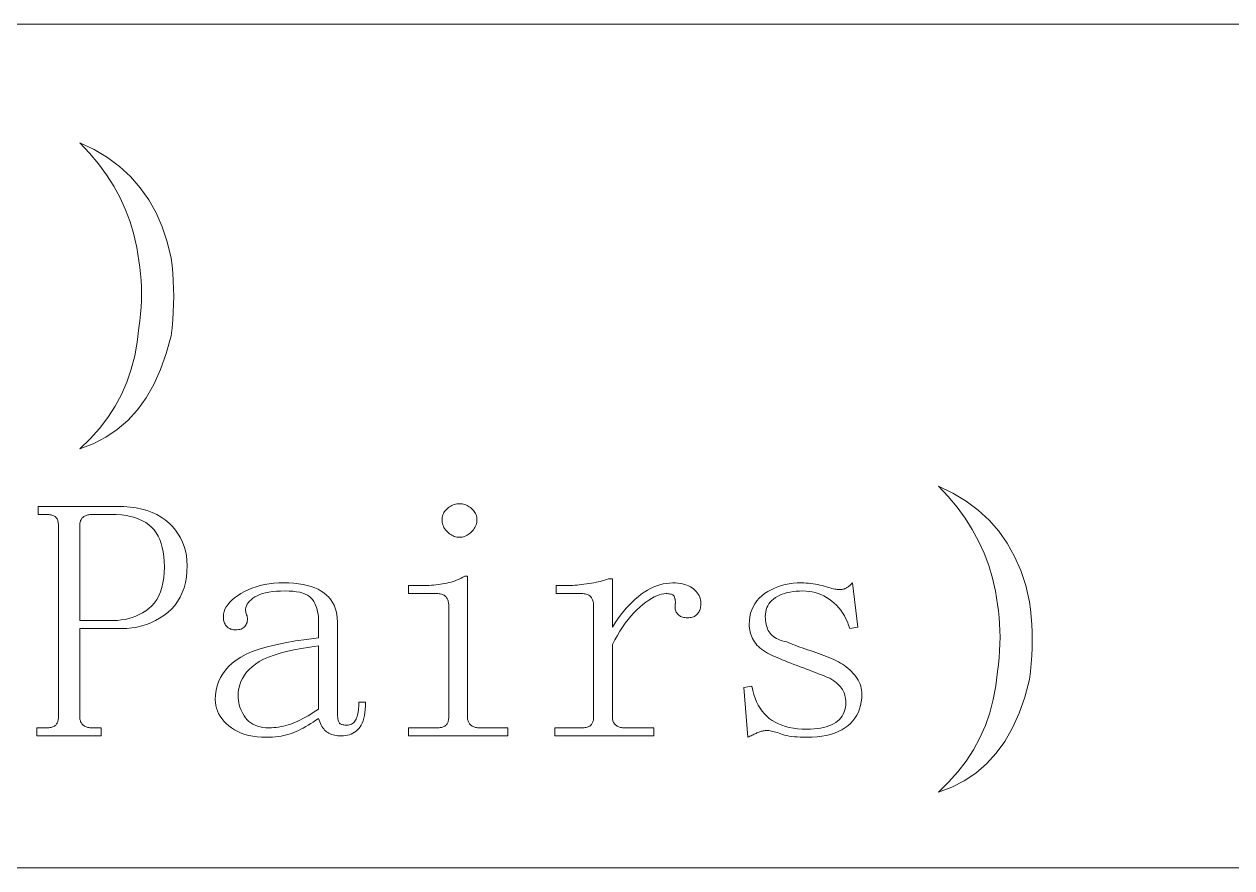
# Model space of a CAD drawing. Extents: x 1 to 297, y 1 to 210.
# Drawn here: x 56.24 to 63.95, y 51.12 to 56.51 of the extents above; entities that cross this region are included whole.
import ezdxf

# ---------------------------------------------------------------- set-up
doc = ezdxf.new("R2010")
doc.units = 0

msp = doc.modelspace()

# ---------------------------------------------------------------- linework, layer by layer
at = {"color": 7, "lineweight": 13}
for p, q in [((1.3055, 56.5077), (219.3213, 56.5077)), ((1.3055, 51.1191), (219.3213, 51.1191))]:
    msp.add_line(p, q, dxfattribs=at)
for points in [[(56.5919, 55.7506), (56.6841, 55.7062), (56.7688, 55.6553), (56.8459, 55.5978), (56.9155, 55.5339), (56.9776, 55.4634), (57.0321, 55.3865), (57.0791, 55.303), (57.1185, 55.213), (57.1504, 55.1165), (57.1747, 55.0134), (57.1809, 54.9653), (57.1857, 54.9167), (57.1891, 54.8679), (57.1912, 54.8187), (57.1919, 54.7691), (57.1912, 54.7193), (57.1891, 54.669), (57.1857, 54.6185), (57.1809, 54.5675), (57.1747, 54.5163), (57.1442, 54.4042), (57.1075, 54.301), (57.0647, 54.2067), (57.0156, 54.1213), (56.9604, 54.0449), (56.8991, 53.9773), (56.8315, 53.9187), (56.7578, 53.869), (56.6779, 53.8282), (56.5919, 53.7963), (56.6574, 53.8595), (56.7167, 53.9259), (56.7698, 53.9953), (56.8168, 54.0678), (56.8576, 54.1434), (56.8922, 54.2221), (56.9207, 54.3039), (56.943, 54.3887), (56.9591, 54.4767), (56.969, 54.5677), (56.9752, 54.6121), (56.98, 54.6562), (56.9834, 54.6999), (56.9855, 54.7433), (56.9862, 54.7863), (56.9855, 54.829), (56.9834, 54.8713), (56.98, 54.9133), (56.9752, 54.955), (56.969, 54.9963), (56.956, 55.081), (56.9375, 55.1636), (56.9135, 55.2442), (56.884, 55.3227), (56.849, 55.3991), (56.8086, 55.4735), (56.7626, 55.5459), (56.7112, 55.6162), (56.6543, 55.6844)], [(62.0776, 53.5563), (62.1698, 53.5119), (62.2545, 53.461), (62.3316, 53.4035), (62.4012, 53.3396), (62.4633, 53.2691), (62.5178, 53.1922), (62.5648, 53.1087), (62.6042, 53.0187), (62.6361, 52.9222), (62.6604, 52.8191), (62.6666, 52.771), (62.6714, 52.7225), (62.6748, 52.6736), (62.6769, 52.6244), (62.6776, 52.5749), (62.6769, 52.525), (62.6748, 52.4747), (62.6714, 52.4242), (62.6666, 52.3733), (62.6604, 52.322), (62.6299, 52.2099), (62.5932, 52.1067), (62.5504, 52.0124), (62.5014, 51.927), (62.4462, 51.8506), (62.3848, 51.783), (62.3172, 51.7244), (62.2435, 51.6747), (62.1636, 51.6339), (62.0776, 51.602), (62.1431, 51.6653), (62.2024, 51.7316), (62.2555, 51.801), (62.3025, 51.8735), (62.3433, 51.9491), (62.3779, 52.0278), (62.4064, 52.1096), (62.4287, 52.1945), (62.4448, 52.2824), (62.4547, 52.3734), (62.4609, 52.4178), (62.4657, 52.4619), (62.4691, 52.5056), (62.4712, 52.549), (62.4719, 52.592), (62.4712, 52.6347), (62.4691, 52.677), (62.4657, 52.719), (62.4609, 52.7607), (62.4547, 52.802), (62.4417, 52.8867), (62.4232, 52.9693), (62.3992, 53.0499), (62.3697, 53.1284), (62.3347, 53.2049), (62.2943, 53.2793), (62.2483, 53.3516), (62.1969, 53.4219), (62.14, 53.4901)], [(56.5919, 52.6477), (56.5919, 52.082), (56.5921, 52.0753), (56.5927, 52.069), (56.5938, 52.063), (56.5953, 52.0573), (56.5972, 52.052), (56.5996, 52.047), (56.6024, 52.0424), (56.6056, 52.0381), (56.6092, 52.0342), (56.6133, 52.0306), (56.6177, 52.0273), (56.6224, 52.0244), (56.6273, 52.0218), (56.6325, 52.0196), (56.6379, 52.0177), (56.6436, 52.0162), (56.6496, 52.015), (56.6558, 52.0141), (56.6623, 52.0136), (56.669, 52.0134), (56.729, 52.0134), (56.729, 51.962), (56.3176, 51.962), (56.3176, 52.0134), (56.3776, 52.0134), (56.3859, 52.0136), (56.3937, 52.0141), (56.401, 52.015), (56.4078, 52.0162), (56.414, 52.0177), (56.4198, 52.0196), (56.425, 52.0218), (56.4297, 52.0244), (56.4339, 52.0273), (56.4376, 52.0306), (56.4408, 52.0342), (56.4438, 52.0381), (56.4463, 52.0424), (56.4486, 52.047), (56.4504, 52.052), (56.452, 52.0573), (56.4532, 52.063), (56.454, 52.069), (56.4546, 52.0753), (56.4547, 52.082), (56.4547, 53.3077), (56.4546, 53.3144), (56.454, 53.3207), (56.4532, 53.3267), (56.452, 53.3324), (56.4504, 53.3377), (56.4486, 53.3427), (56.4463, 53.3473), (56.4438, 53.3516), (56.4408, 53.3555), (56.4376, 53.3591), (56.4339, 53.3624), (56.4297, 53.3653), (56.425, 53.3679), (56.4198, 53.3701), (56.414, 53.372), (56.4078, 53.3735), (56.401, 53.3747), (56.3937, 53.3756), (56.3859, 53.3761), (56.3776, 53.3763), (56.3262, 53.3763), (56.3262, 53.4277), (56.8319, 53.4277), (56.8737, 53.4266), (56.9136, 53.4234), (56.9516, 53.4181), (56.9875, 53.4106), (57.0215, 53.4009), (57.0535, 53.3891), (57.0836, 53.3752), (57.1116, 53.3591), (57.1377, 53.3409), (57.1619, 53.3206), (57.1839, 53.2986), (57.2035, 53.2755), (57.2209, 53.2513), (57.2359, 53.2259), (57.2487, 53.1995), (57.2591, 53.1719), (57.2672, 53.1433), (57.273, 53.1135), (57.2764, 53.0826), (57.2776, 53.0506), (57.2763, 53.0121), (57.2726, 52.9755), (57.2664, 52.9408), (57.2577, 52.9079), (57.2465, 52.877), (57.2328, 52.8479), (57.2167, 52.8208), (57.198, 52.7955), (57.1769, 52.7721), (57.1533, 52.7506), (57.128, 52.731), (57.1017, 52.7135), (57.0745, 52.6981), (57.0463, 52.6847), (57.0172, 52.6734), (56.9872, 52.6642), (56.9562, 52.657), (56.9243, 52.6518), (56.8914, 52.6487), (56.8576, 52.6477)], [(59.0176, 53.4449), (59.0261, 53.4446), (59.0344, 53.4437), (59.0425, 53.4422), (59.0505, 53.4401), (59.0583, 53.4374), (59.0659, 53.4341), (59.0734, 53.4302), (59.0807, 53.4257), (59.0878, 53.4206), (59.0947, 53.4149), (59.1012, 53.4087), (59.1071, 53.4023), (59.1122, 53.3957), (59.1167, 53.3888), (59.1204, 53.3816), (59.1235, 53.3742), (59.1259, 53.3666), (59.1276, 53.3586), (59.1287, 53.3504), (59.129, 53.342), (59.1287, 53.3335), (59.1276, 53.3252), (59.1259, 53.3171), (59.1235, 53.3091), (59.1204, 53.3013), (59.1167, 53.2937), (59.1122, 53.2862), (59.1071, 53.2789), (59.1012, 53.2718), (59.0947, 53.2649), (59.0878, 53.2583), (59.0807, 53.2525), (59.0734, 53.2474), (59.0659, 53.2429), (59.0583, 53.2391), (59.0505, 53.2361), (59.0425, 53.2337), (59.0344, 53.2319), (59.0261, 53.2309), (59.0176, 53.2306), (59.0091, 53.2309), (59.0008, 53.2319), (58.9926, 53.2337), (58.9847, 53.2361), (58.9769, 53.2391), (58.9692, 53.2429), (58.9618, 53.2474), (58.9545, 53.2525), (58.9474, 53.2583), (58.9404, 53.2649), (58.9339, 53.2718), (58.9281, 53.2789), (58.923, 53.2862), (58.9185, 53.2937), (58.9147, 53.3013), (58.9116, 53.3091), (58.9092, 53.3171), (58.9075, 53.3252), (58.9065, 53.3335), (58.9062, 53.342), (58.9065, 53.3504), (58.9075, 53.3586), (58.9092, 53.3666), (58.9116, 53.3742), (58.9147, 53.3816), (58.9185, 53.3888), (58.923, 53.3957), (58.9281, 53.4023), (58.9339, 53.4087), (58.9404, 53.4149), (58.9474, 53.4206), (58.9545, 53.4257), (58.9618, 53.4302), (58.9692, 53.4341), (58.9769, 53.4374), (58.9847, 53.4401), (58.9926, 53.4422), (59.0008, 53.4437), (59.0091, 53.4446)], [(56.8062, 52.6991), (56.8316, 52.6999), (56.8564, 52.7022), (56.8806, 52.7061), (56.9042, 52.7115), (56.9272, 52.7184), (56.9496, 52.7269), (56.9715, 52.7369), (56.9927, 52.7485), (57.0133, 52.7616), (57.0333, 52.7763), (57.052, 52.7928), (57.0688, 52.8116), (57.0836, 52.8326), (57.0964, 52.8558), (57.1072, 52.8813), (57.1161, 52.909), (57.123, 52.9389), (57.1279, 52.971), (57.1309, 53.0054), (57.1319, 53.042), (57.1311, 53.0754), (57.1286, 53.107), (57.1245, 53.1368), (57.1188, 53.1647), (57.1115, 53.1909), (57.1026, 53.2153), (57.092, 53.2379), (57.0798, 53.2587), (57.0659, 53.2777), (57.0504, 53.2949), (57.0332, 53.3103), (57.0139, 53.3242), (56.9927, 53.3364), (56.9695, 53.347), (56.9444, 53.3559), (56.9172, 53.3633), (56.8881, 53.369), (56.8571, 53.373), (56.824, 53.3755), (56.789, 53.3763), (56.669, 53.3763), (56.6623, 53.3761), (56.6558, 53.3756), (56.6496, 53.3747), (56.6436, 53.3735), (56.6379, 53.372), (56.6325, 53.3701), (56.6273, 53.3679), (56.6224, 53.3653), (56.6177, 53.3624), (56.6133, 53.3591), (56.6092, 53.3555), (56.6056, 53.3516), (56.6024, 53.3473), (56.5996, 53.3427), (56.5972, 53.3377), (56.5953, 53.3324), (56.5938, 53.3267), (56.5927, 53.3207), (56.5921, 53.3144), (56.5919, 53.3077), (56.5919, 52.6991)], [(57.7833, 51.9534), (57.7531, 51.9542), (57.7243, 51.9563), (57.6969, 51.96), (57.6708, 51.9651), (57.6462, 51.9716), (57.6228, 51.9797), (57.6009, 51.9891), (57.5803, 52.0001), (57.5611, 52.0124), (57.5433, 52.0263), (57.527, 52.0411), (57.5124, 52.0563), (57.4996, 52.0719), (57.4884, 52.088), (57.479, 52.1045), (57.4713, 52.1214), (57.4653, 52.1388), (57.461, 52.1566), (57.4584, 52.1748), (57.4576, 52.1934), (57.4589, 52.2237), (57.4629, 52.2529), (57.4695, 52.281), (57.4788, 52.3079), (57.4908, 52.3338), (57.5054, 52.3585), (57.5227, 52.3821), (57.5426, 52.4046), (57.5652, 52.426), (57.5904, 52.4463), (57.6196, 52.4654), (57.654, 52.4835), (57.6937, 52.5004), (57.7386, 52.5162), (57.7887, 52.5309), (57.844, 52.5445), (57.9045, 52.557), (57.9703, 52.5683), (58.0413, 52.5786), (58.1176, 52.5877), (58.1176, 52.6906), (58.1172, 52.7074), (58.116, 52.7237), (58.1141, 52.7393), (58.1114, 52.7543), (58.1079, 52.7688), (58.1037, 52.7826), (58.0987, 52.7959), (58.0929, 52.8085), (58.0863, 52.8206), (58.079, 52.832), (58.0703, 52.8426), (58.0596, 52.8521), (58.047, 52.8604), (58.0324, 52.8677), (58.0158, 52.8738), (57.9972, 52.8788), (57.9767, 52.8827), (57.9542, 52.8855), (57.9297, 52.8872), (57.9033, 52.8877), (57.875, 52.8872), (57.8484, 52.8858), (57.8236, 52.8835), (57.8004, 52.8802), (57.779, 52.8759), (57.7593, 52.8707), (57.7413, 52.8646), (57.725, 52.8575), (57.7104, 52.8495), (57.6976, 52.8406), (57.6864, 52.8311), (57.6767, 52.8215), (57.6685, 52.8119), (57.6619, 52.8022), (57.6569, 52.7924), (57.6534, 52.7825), (57.6514, 52.7725), (57.651, 52.7624), (57.6521, 52.7522), (57.6547, 52.742), (57.6578, 52.7351), (57.6602, 52.7283), (57.6619, 52.7214), (57.663, 52.7146), (57.6633, 52.7077), (57.663, 52.7009), (57.6619, 52.694), (57.6602, 52.6871), (57.6578, 52.6803), (57.6547, 52.6734), (57.651, 52.6669), (57.6465, 52.6611), (57.6414, 52.6559), (57.6355, 52.6515), (57.629, 52.6477), (57.6218, 52.6446), (57.6139, 52.6422), (57.6054, 52.6405), (57.5961, 52.6395), (57.5862, 52.6391), (57.5794, 52.6394), (57.573, 52.64), (57.5667, 52.6411), (57.5608, 52.6426), (57.5551, 52.6445), (57.5496, 52.6469), (57.5445, 52.6496), (57.5395, 52.6529), (57.5349, 52.6565), (57.5304, 52.6606), (57.5264, 52.6651), (57.5227, 52.67), (57.5195, 52.6754), (57.5167, 52.6811), (57.5144, 52.6874), (57.5124, 52.694), (57.5109, 52.7011), (57.5099, 52.7086), (57.5092, 52.7165), (57.509, 52.7249), (57.5101, 52.7402), (57.5135, 52.7554), (57.519, 52.7704), (57.5268, 52.7852), (57.5369, 52.7999), (57.5491, 52.8143), (57.5636, 52.8287), (57.5803, 52.8428), (57.5993, 52.8568), (57.6204, 52.8706), (57.6432, 52.8836), (57.6671, 52.8953), (57.6919, 52.9055), (57.7178, 52.9145), (57.7447, 52.922), (57.7727, 52.9282), (57.8016, 52.933), (57.8316, 52.9364), (57.8627, 52.9385), (57.8947, 52.9391), (57.9282, 52.9385), (57.9599, 52.9366), (57.9899, 52.9334), (58.0182, 52.9289), (58.0447, 52.9231), (58.0696, 52.916), (58.0927, 52.9076), (58.1142, 52.898), (58.1339, 52.8871), (58.1519, 52.8749), (58.1682, 52.8614), (58.1827, 52.8469), (58.1956, 52.8313), (58.2067, 52.8145), (58.2162, 52.7966), (58.2239, 52.7777), (58.2299, 52.7576), (58.2342, 52.7363), (58.2367, 52.714), (58.2376, 52.6906), (58.2376, 52.1249), (58.2377, 52.1117), (58.2381, 52.0997), (58.2387, 52.0887), (58.2396, 52.0789), (58.2408, 52.0702), (58.2422, 52.0626), (58.2439, 52.0562), (58.2458, 52.0508), (58.248, 52.0466), (58.2504, 52.0434), (58.2532, 52.041), (58.2564, 52.0388), (58.2601, 52.0369), (58.2642, 52.0352), (58.2687, 52.0338), (58.2736, 52.0326), (58.2789, 52.0317), (58.2847, 52.0311), (58.2909, 52.0307), (58.2976, 52.0306), (58.3059, 52.031), (58.3137, 52.0321), (58.321, 52.034), (58.3278, 52.0367), (58.334, 52.0402), (58.3398, 52.0445), (58.345, 52.0495), (58.3497, 52.0553), (58.3539, 52.0618), (58.3576, 52.0691), (58.3608, 52.0772), (58.3638, 52.0858), (58.3663, 52.095), (58.3686, 52.1048), (58.3704, 52.1152), (58.372, 52.1262), (58.3732, 52.1378), (58.374, 52.1501), (58.3746, 52.1629), (58.3747, 52.1763), (58.4176, 52.1763), (58.4172, 52.153), (58.4159, 52.1312), (58.4137, 52.1108), (58.4107, 52.0919), (58.4069, 52.0745), (58.4022, 52.0585), (58.3966, 52.044), (58.3902, 52.0309), (58.3829, 52.0193), (58.3747, 52.0091), (58.3659, 52.0002), (58.3566, 51.9922), (58.3467, 51.9851), (58.3363, 51.979), (58.3254, 51.9738), (58.314, 51.9695), (58.3021, 51.9662), (58.2897, 51.9639), (58.2768, 51.9625), (58.2633, 51.962), (58.2516, 51.9623), (58.2403, 51.963), (58.2296, 51.9643), (58.2194, 51.9661), (58.2097, 51.9684), (58.2006, 51.9713), (58.1919, 51.9746), (58.1838, 51.9785), (58.1761, 51.9828), (58.169, 51.9877), (58.1623, 51.9932), (58.156, 51.9994), (58.15, 52.0062), (58.1443, 52.0138), (58.139, 52.022), (58.134, 52.0309), (58.1294, 52.0405), (58.1251, 52.0508), (58.1212, 52.0618), (58.1176, 52.0734), (58.1006, 52.0617), (58.0838, 52.0506), (58.0673, 52.0401), (58.0511, 52.0302), (58.0351, 52.0209), (58.0194, 52.0122), (58.0039, 52.0041), (57.9887, 51.9966), (57.9737, 51.9897), (57.959, 51.9834), (57.9441, 51.9777), (57.9287, 51.9726), (57.9126, 51.9681), (57.8959, 51.9642), (57.8787, 51.9609), (57.8608, 51.9582), (57.8423, 51.9561), (57.8232, 51.9546), (57.8036, 51.9537)], [(58.949, 52.7934), (58.9488, 52.8002), (58.9483, 52.8066), (58.9475, 52.8128), (58.9463, 52.8188), (58.9447, 52.8245), (58.9428, 52.8299), (58.9406, 52.8351), (58.938, 52.8401), (58.9351, 52.8447), (58.9319, 52.8491), (58.9282, 52.8532), (58.924, 52.8569), (58.9193, 52.8601), (58.914, 52.8629), (58.9083, 52.8652), (58.902, 52.8671), (58.8953, 52.8686), (58.888, 52.8697), (58.8802, 52.8704), (58.8719, 52.8706), (58.6919, 52.8706), (58.6919, 52.922), (58.7776, 52.922), (58.7929, 52.9221), (58.8081, 52.9225), (58.8231, 52.9232), (58.8379, 52.9241), (58.8526, 52.9252), (58.8671, 52.9266), (58.8814, 52.9283), (58.8955, 52.9302), (58.9095, 52.9324), (58.9233, 52.9349), (58.9369, 52.9376), (58.9504, 52.9409), (58.9637, 52.9445), (58.9768, 52.9486), (58.9897, 52.9531), (59.0025, 52.958), (59.0151, 52.9634), (59.0275, 52.9691), (59.0398, 52.9754), (59.0519, 52.982), (59.069, 52.982), (59.069, 52.082), (59.0692, 52.0753), (59.0699, 52.069), (59.0709, 52.063), (59.0724, 52.0573), (59.0744, 52.052), (59.0767, 52.047), (59.0795, 52.0424), (59.0827, 52.0381), (59.0864, 52.0342), (59.0904, 52.0306), (59.0949, 52.0273), (59.0995, 52.0244), (59.1045, 52.0218), (59.1096, 52.0196), (59.1151, 52.0177), (59.1208, 52.0162), (59.1267, 52.015), (59.133, 52.0141), (59.1394, 52.0136), (59.1462, 52.0134), (59.3262, 52.0134), (59.3262, 51.962), (58.6919, 51.962), (58.6919, 52.0134), (58.8719, 52.0134), (58.8802, 52.0136), (58.888, 52.0141), (58.8953, 52.015), (58.902, 52.0162), (58.9083, 52.0177), (58.914, 52.0196), (58.9193, 52.0218), (58.924, 52.0244), (58.9282, 52.0273), (58.9319, 52.0306), (58.9351, 52.0342), (58.938, 52.0381), (58.9406, 52.0424), (58.9428, 52.047), (58.9447, 52.052), (58.9463, 52.0573), (58.9475, 52.063), (58.9483, 52.069), (58.9488, 52.0753), (58.949, 52.082)], [(59.9947, 52.6563), (60.012, 52.6831), (60.0295, 52.7086), (60.0473, 52.7328), (60.0654, 52.7557), (60.0837, 52.7774), (60.1022, 52.7977), (60.121, 52.8168), (60.1401, 52.8346), (60.1594, 52.8511), (60.179, 52.8663), (60.1988, 52.8801), (60.2186, 52.8925), (60.2385, 52.9034), (60.2586, 52.9129), (60.2787, 52.9209), (60.2988, 52.9275), (60.3191, 52.9326), (60.3395, 52.9362), (60.3599, 52.9384), (60.3804, 52.9391), (60.3972, 52.9388), (60.4132, 52.9376), (60.4284, 52.9357), (60.4428, 52.933), (60.4565, 52.9295), (60.4694, 52.9253), (60.4815, 52.9202), (60.4929, 52.9145), (60.5035, 52.9079), (60.5133, 52.9006), (60.5223, 52.8927), (60.5303, 52.8846), (60.5373, 52.8763), (60.5435, 52.8677), (60.5487, 52.8588), (60.5529, 52.8497), (60.5562, 52.8403), (60.5586, 52.8306), (60.56, 52.8207), (60.5604, 52.8106), (60.5602, 52.8022), (60.5596, 52.7941), (60.5585, 52.7864), (60.557, 52.779), (60.5551, 52.772), (60.5527, 52.7653), (60.5499, 52.759), (60.5467, 52.753), (60.5431, 52.7473), (60.539, 52.742), (60.5345, 52.7371), (60.5296, 52.7327), (60.5242, 52.7289), (60.5184, 52.7255), (60.5122, 52.7227), (60.5056, 52.7204), (60.4985, 52.7186), (60.491, 52.7173), (60.4831, 52.7165), (60.4747, 52.7163), (60.4664, 52.7165), (60.4584, 52.7173), (60.4509, 52.7186), (60.4439, 52.7204), (60.4372, 52.7227), (60.431, 52.7255), (60.4252, 52.7289), (60.4199, 52.7327), (60.4149, 52.7371), (60.4104, 52.742), (60.4065, 52.7473), (60.4031, 52.753), (60.4003, 52.759), (60.3981, 52.7653), (60.3965, 52.772), (60.3955, 52.779), (60.3951, 52.7864), (60.3954, 52.7941), (60.3962, 52.8022), (60.3976, 52.8106), (60.3975, 52.8156), (60.3972, 52.8205), (60.3968, 52.8252), (60.3962, 52.8298), (60.3954, 52.8341), (60.3945, 52.8383), (60.3934, 52.8424), (60.3921, 52.8462), (60.3906, 52.8499), (60.389, 52.8534), (60.387, 52.8567), (60.3842, 52.8596), (60.3808, 52.8622), (60.3767, 52.8644), (60.3719, 52.8663), (60.3664, 52.8678), (60.3602, 52.869), (60.3534, 52.8699), (60.3458, 52.8704), (60.3376, 52.8706), (60.3236, 52.8697), (60.309, 52.8671), (60.2937, 52.8629), (60.2779, 52.8569), (60.2615, 52.8491), (60.2445, 52.8397), (60.2269, 52.8286), (60.2087, 52.8157), (60.1899, 52.8011), (60.1704, 52.7849), (60.1509, 52.767), (60.1319, 52.7478), (60.1132, 52.7273), (60.095, 52.7053), (60.0772, 52.682), (60.0599, 52.6573), (60.0429, 52.6313), (60.0264, 52.6038), (60.0104, 52.575), (59.9947, 52.5449), (59.9947, 52.082), (59.9949, 52.0753), (59.9956, 52.069), (59.9967, 52.063), (59.9982, 52.0573), (60.0001, 52.052), (60.0024, 52.047), (60.0052, 52.0424), (60.0084, 52.0381), (60.0121, 52.0342), (60.0162, 52.0306), (60.0206, 52.0273), (60.0252, 52.0244), (60.0302, 52.0218), (60.0354, 52.0196), (60.0408, 52.0177), (60.0465, 52.0162), (60.0525, 52.015), (60.0587, 52.0141), (60.0651, 52.0136), (60.0719, 52.0134), (60.2604, 52.0134), (60.2604, 51.962), (59.6262, 51.962), (59.6262, 52.0134), (59.7976, 52.0134), (59.8059, 52.0136), (59.8137, 52.0141), (59.821, 52.015), (59.8278, 52.0162), (59.834, 52.0177), (59.8398, 52.0196), (59.845, 52.0218), (59.8497, 52.0244), (59.8539, 52.0273), (59.8576, 52.0306), (59.8608, 52.0342), (59.8638, 52.0381), (59.8663, 52.0424), (59.8686, 52.047), (59.8704, 52.052), (59.872, 52.0573), (59.8732, 52.063), (59.874, 52.069), (59.8746, 52.0753), (59.8747, 52.082), (59.8747, 52.7934), (59.8746, 52.8002), (59.874, 52.8066), (59.8732, 52.8128), (59.872, 52.8188), (59.8704, 52.8245), (59.8686, 52.8299), (59.8663, 52.8351), (59.8638, 52.8401), (59.8608, 52.8447), (59.8576, 52.8491), (59.8539, 52.8532), (59.8497, 52.8569), (59.845, 52.8601), (59.8398, 52.8629), (59.834, 52.8652), (59.8278, 52.8671), (59.821, 52.8686), (59.8137, 52.8697), (59.8059, 52.8704), (59.7976, 52.8706), (59.6347, 52.8706), (59.6347, 52.922), (59.7033, 52.922), (59.7155, 52.9221), (59.7282, 52.9225), (59.7412, 52.9232), (59.7547, 52.9241), (59.7687, 52.9252), (59.783, 52.9266), (59.7978, 52.9283), (59.813, 52.9302), (59.8287, 52.9324), (59.8447, 52.9349), (59.8606, 52.9375), (59.8758, 52.9402), (59.8901, 52.943), (59.9037, 52.9458), (59.9165, 52.9488), (59.9286, 52.9518), (59.9398, 52.955), (59.9503, 52.9582), (59.9601, 52.9615), (59.969, 52.9649), (59.9947, 52.9649)], [(60.869, 52.6734), (60.87, 52.6985), (60.873, 52.7225), (60.8779, 52.7452), (60.8848, 52.7667), (60.8937, 52.787), (60.9045, 52.8061), (60.9173, 52.824), (60.9321, 52.8407), (60.9489, 52.8563), (60.9676, 52.8706), (60.9877, 52.8836), (61.0086, 52.8953), (61.0302, 52.9055), (61.0526, 52.9145), (61.0758, 52.922), (61.0998, 52.9282), (61.1245, 52.933), (61.15, 52.9364), (61.1763, 52.9385), (61.2033, 52.9391), (61.2186, 52.9389), (61.2338, 52.9383), (61.2488, 52.9372), (61.2636, 52.9357), (61.2783, 52.9338), (61.2928, 52.9314), (61.3071, 52.9286), (61.3212, 52.9254), (61.3352, 52.9218), (61.349, 52.9177), (61.3623, 52.9136), (61.3747, 52.91), (61.3863, 52.9068), (61.397, 52.904), (61.4069, 52.9016), (61.4159, 52.8997), (61.424, 52.8982), (61.4313, 52.8971), (61.4377, 52.8965), (61.4433, 52.8963), (61.4484, 52.8964), (61.4532, 52.8966), (61.458, 52.8971), (61.4625, 52.8977), (61.4669, 52.8984), (61.4711, 52.8994), (61.4751, 52.9005), (61.479, 52.9018), (61.4826, 52.9032), (61.4862, 52.9049), (61.4897, 52.9067), (61.4934, 52.909), (61.4972, 52.9115), (61.5012, 52.9145), (61.5054, 52.9177), (61.5098, 52.9213), (61.5144, 52.9253), (61.5191, 52.9295), (61.524, 52.9342), (61.529, 52.9391), (61.5633, 52.6563), (61.5119, 52.6477), (61.5045, 52.6695), (61.4963, 52.6904), (61.4871, 52.7103), (61.4769, 52.7293), (61.4658, 52.7474), (61.4538, 52.7645), (61.4408, 52.7806), (61.4268, 52.7958), (61.412, 52.8101), (61.3962, 52.8234), (61.3797, 52.8356), (61.3627, 52.8466), (61.3454, 52.8562), (61.3276, 52.8646), (61.3094, 52.8716), (61.2907, 52.8774), (61.2717, 52.8819), (61.2522, 52.8851), (61.2322, 52.8871), (61.2119, 52.8877), (61.1901, 52.8873), (61.1692, 52.886), (61.1493, 52.8839), (61.1303, 52.8809), (61.1122, 52.877), (61.0951, 52.8723), (61.079, 52.8667), (61.0638, 52.8603), (61.0495, 52.853), (61.0362, 52.8449), (61.0239, 52.8359), (61.013, 52.8263), (61.0034, 52.8161), (60.995, 52.8051), (60.9879, 52.7934), (60.9822, 52.7811), (60.9777, 52.7681), (60.9744, 52.7543), (60.9725, 52.7399), (60.9719, 52.7249), (60.9722, 52.7114), (60.9731, 52.6986), (60.9746, 52.6864), (60.9767, 52.6748), (60.9794, 52.6638), (60.9827, 52.6534), (60.9866, 52.6436), (60.9911, 52.6343), (60.9962, 52.6257), (61.0019, 52.6177), (61.0083, 52.6102), (61.0158, 52.6031), (61.0241, 52.5965), (61.0334, 52.5903), (61.0437, 52.5845), (61.0548, 52.5791), (61.067, 52.5742), (61.08, 52.5697), (61.0941, 52.5656), (61.109, 52.562), (61.1213, 52.5568), (61.1342, 52.5515), (61.1477, 52.5462), (61.1618, 52.5407), (61.1765, 52.5352), (61.1918, 52.5296), (61.2077, 52.5239), (61.2242, 52.5181), (61.2413, 52.5122), (61.259, 52.5063), (61.2769, 52.5002), (61.2945, 52.4941), (61.3119, 52.4879), (61.329, 52.4816), (61.3458, 52.4752), (61.3624, 52.4687), (61.3787, 52.4622), (61.3948, 52.4555), (61.4106, 52.4488), (61.4262, 52.442), (61.4397, 52.4349), (61.4527, 52.4274), (61.4654, 52.4195), (61.4776, 52.4111), (61.4894, 52.4024), (61.5007, 52.3931), (61.5117, 52.3835), (61.5222, 52.3734), (61.5322, 52.3629), (61.5419, 52.352), (61.5508, 52.3407), (61.5588, 52.3292), (61.5659, 52.3174), (61.572, 52.3054), (61.5772, 52.2931), (61.5815, 52.2805), (61.5848, 52.2677), (61.5871, 52.2546), (61.5885, 52.2413), (61.589, 52.2277), (61.5881, 52.2026), (61.5854, 52.1785), (61.5809, 52.1556), (61.5746, 52.1338), (61.5665, 52.1131), (61.5566, 52.0935), (61.5449, 52.075), (61.5314, 52.0577), (61.5161, 52.0414), (61.499, 52.0263), (61.4802, 52.0124), (61.4598, 52.0001), (61.4377, 51.9891), (61.414, 51.9797), (61.3887, 51.9716), (61.3617, 51.9651), (61.3331, 51.96), (61.3029, 51.9563), (61.2711, 51.9542), (61.2376, 51.9534), (61.2159, 51.9536), (61.1952, 51.9543), (61.1757, 51.9554), (61.1574, 51.9569), (61.1401, 51.9588), (61.1239, 51.9611), (61.1089, 51.9639), (61.095, 51.9671), (61.0821, 51.9708), (61.0704, 51.9749), (61.0595, 51.9789), (61.049, 51.9826), (61.0389, 51.9858), (61.0293, 51.9886), (61.0201, 51.9909), (61.0113, 51.9929), (61.0029, 51.9944), (60.995, 51.9954), (60.9875, 51.9961), (60.9804, 51.9963), (60.9753, 51.9962), (60.97, 51.9958), (60.9646, 51.9951), (60.9592, 51.9942), (60.9537, 51.9931), (60.948, 51.9917), (60.9423, 51.99), (60.9366, 51.9881), (60.9307, 51.9859), (60.9247, 51.9834), (60.9187, 51.9808), (60.9126, 51.9781), (60.9063, 51.9753), (60.9, 51.9725), (60.8937, 51.9695), (60.8872, 51.9665), (60.8806, 51.9633), (60.874, 51.9601), (60.8673, 51.9568), (60.8604, 51.9534), (60.8347, 52.2706), (60.8862, 52.2791), (60.8919, 52.2524), (60.8988, 52.227), (60.907, 52.203), (60.9163, 52.1804), (60.9269, 52.1591), (60.9386, 52.1393), (60.9516, 52.1207), (60.9657, 52.1036), (60.981, 52.0878), (60.9976, 52.0734), (61.0154, 52.0604), (61.0346, 52.0487), (61.0552, 52.0385), (61.0771, 52.0295), (61.1004, 52.022), (61.1251, 52.0158), (61.1512, 52.011), (61.1786, 52.0076), (61.2074, 52.0055), (61.2376, 52.0049), (61.261, 52.0053), (61.2834, 52.0066), (61.3046, 52.0087), (61.3247, 52.0117), (61.3437, 52.0156), (61.3615, 52.0203), (61.3783, 52.0259), (61.3939, 52.0323), (61.4085, 52.0396), (61.4219, 52.0477), (61.4341, 52.0567), (61.445, 52.0666), (61.4547, 52.0773), (61.463, 52.0889), (61.4701, 52.1013), (61.4759, 52.1146), (61.4804, 52.1287), (61.4836, 52.1437), (61.4855, 52.1596), (61.4862, 52.1763), (61.4858, 52.1881), (61.4848, 52.1994), (61.4831, 52.2104), (61.4807, 52.2209), (61.4776, 52.2309), (61.4738, 52.2406), (61.4694, 52.2498), (61.4642, 52.2586), (61.4584, 52.2669), (61.4519, 52.2749), (61.445, 52.2824), (61.4382, 52.2894), (61.4313, 52.2961), (61.4244, 52.3023), (61.4176, 52.3081), (61.4107, 52.3134), (61.4039, 52.3184), (61.397, 52.3229), (61.3902, 52.3269), (61.3833, 52.3306), (61.366, 52.3375), (61.3483, 52.3445), (61.3303, 52.3515), (61.312, 52.3587), (61.2933, 52.3659), (61.2743, 52.3733), (61.2549, 52.3807), (61.2352, 52.3882), (61.2151, 52.3958), (61.1947, 52.4034), (61.1744, 52.4111), (61.1546, 52.4187), (61.1353, 52.4262), (61.1166, 52.4336), (61.0983, 52.4409), (61.0806, 52.4482), (61.0633, 52.4553), (61.0466, 52.4624), (61.0304, 52.4694), (61.0147, 52.4763), (60.9997, 52.4833), (60.9856, 52.4907), (60.9723, 52.4984), (60.9599, 52.5065), (60.9483, 52.5149), (60.9376, 52.5236), (60.9277, 52.5327), (60.9187, 52.5421), (60.9106, 52.5519), (60.9033, 52.562), (60.8968, 52.5724), (60.891, 52.5829), (60.8858, 52.5936), (60.8814, 52.6045), (60.8776, 52.6156), (60.8745, 52.6268), (60.8721, 52.6382), (60.8704, 52.6498), (60.8694, 52.6615)], [(57.6033, 52.2191), (57.6038, 52.2038), (57.6052, 52.1888), (57.6075, 52.174), (57.6108, 52.1595), (57.6151, 52.1452), (57.6203, 52.1312), (57.6264, 52.1174), (57.6335, 52.1039), (57.6415, 52.0907), (57.6504, 52.0777), (57.6604, 52.0655), (57.6715, 52.0546), (57.6837, 52.0449), (57.6971, 52.0366), (57.7115, 52.0295), (57.7271, 52.0237), (57.7437, 52.0192), (57.7615, 52.016), (57.7804, 52.0141), (57.8004, 52.0134), (57.8159, 52.0137), (57.8313, 52.0146), (57.8467, 52.0161), (57.8622, 52.0182), (57.8776, 52.0209), (57.893, 52.0242), (57.9084, 52.0281), (57.9239, 52.0326), (57.9393, 52.0377), (57.9547, 52.0434), (57.9702, 52.0497), (57.9859, 52.0566), (58.0018, 52.0641), (58.0178, 52.0722), (58.034, 52.0809), (58.0504, 52.0902), (58.0669, 52.1001), (58.0836, 52.1106), (58.1005, 52.1217), (58.1176, 52.1334), (58.1176, 52.5363), (58.0611, 52.529), (58.0082, 52.5207), (57.9589, 52.5115), (57.9132, 52.5013), (57.8712, 52.4902), (57.8327, 52.4782), (57.7978, 52.4652), (57.7665, 52.4513), (57.7388, 52.4364), (57.7147, 52.4206), (57.6936, 52.4039), (57.6746, 52.3865), (57.6579, 52.3682), (57.6434, 52.3493), (57.6312, 52.3295), (57.6211, 52.309), (57.6133, 52.2877), (57.6078, 52.2656), (57.6044, 52.2428)]]:
    msp.add_lwpolyline(points, close=True, dxfattribs=at)

doc.saveas('drawing.dxf')
